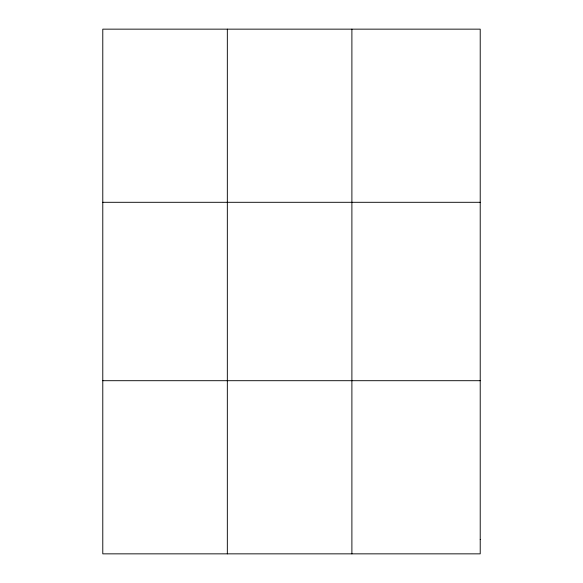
<?xml version="1.0" encoding="UTF-8"?>
<svg xmlns="http://www.w3.org/2000/svg" width="583" height="583" viewBox="0 0 583 583"><rect width="100%" height="100%" fill="white"/><g stroke="black" fill="none" stroke-linecap="round" stroke-linejoin="round"><path stroke-width="0.87" d="M227.334 553.85L227.334 29.15M351.892 553.85L351.892 29.15M102.783 202.301L480.217 202.301M102.783 380.699L480.217 380.699M480.217 539.421L480.217 553.85L102.783 553.85L102.783 29.15L480.217 29.15L480.217 539.421"/></g></svg>
